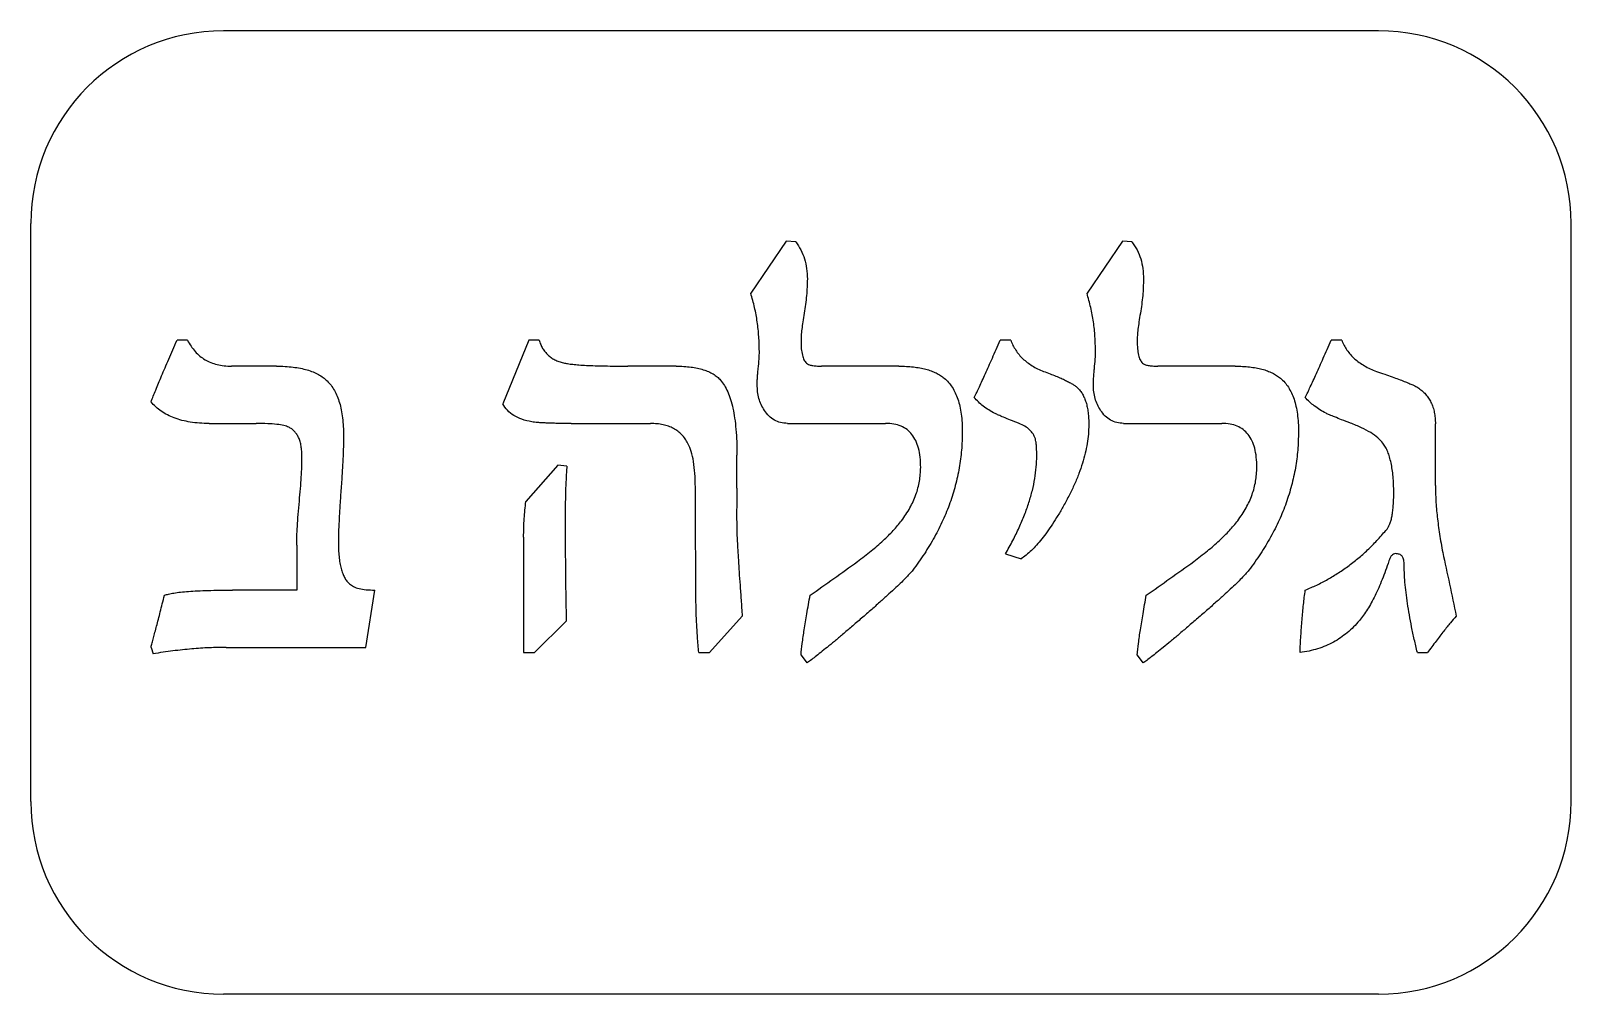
# Model space of a CAD drawing. Header units: inches. Extents: x -4 to 8.2, y -13.6 to 2.5.
# Drawn here: x 4.2 to 8.2, y -7.8 to -5.3 of the extents above; entities that cross this region are included whole.
import ezdxf

# ---------------------------------------------------------------- set-up
doc = ezdxf.new("R2010")
doc.units = ezdxf.units.IN
doc.header["$MEASUREMENT"] = 0

msp = doc.modelspace()

# ---------------------------------------------------------------- linework, layer by layer
at = {"color": 7, "linetype": 'Continuous', "lineweight": 25}
for p, q in [((7.7, -5.3), (4.7, -5.3)), ((4.2, -7.3), (4.2, -5.8)), ((8.2, -7.3), (8.2, -5.8)), ((6.1616, -5.8459), (6.0697, -5.9811)), ((6.1865, -5.8474), (6.1616, -5.8459)), ((7.0345, -5.8459), (6.9427, -5.9811)), ((7.0595, -5.8474), (7.0345, -5.8459)), ((4.6068, -6.1027), (4.5797, -6.1027)), ((5.4932, -6.1027), (5.4257, -6.2678)), ((5.5203, -6.1027), (5.4932, -6.1027)), ((6.7446, -6.1027), (6.7176, -6.1027)), ((7.6041, -6.1027), (7.577, -6.1027)), ((4.838, -6.1703), (4.721, -6.1703)), ((5.8758, -6.1703), (5.7502, -6.1703)), ((6.4542, -6.1703), (6.2532, -6.1703)), ((7.3272, -6.1703), (7.1262, -6.1703)), ((4.6633, -6.3189), (4.7852, -6.3189)), ((5.603, -6.3189), (5.8093, -6.3189)), ((6.1647, -6.3189), (6.4198, -6.3189)), ((7.0377, -6.3189), (7.2928, -6.3189)), ((7.8473, -6.48), (7.8473, -6.32)), ((5.5688, -6.427), (5.4854, -6.5216)), ((5.5921, -6.43), (5.5688, -6.427)), ((6.0338, -6.4868), (6.0338, -6.4011)), ((4.8905, -6.6348), (4.8905, -6.7514)), ((5.4797, -6.6137), (5.4797, -6.9135)), ((6.7311, -6.657), (6.7716, -6.6703)), ((4.8905, -6.7514), (4.7237, -6.7514)), ((5.0698, -6.9), (5.0932, -6.7514)), ((5.5078, -6.9135), (5.5906, -6.8324)), ((5.9622, -6.9135), (6.0473, -6.8189)), ((4.5122, -6.9), (4.5177, -6.9165)), ((4.7071, -6.9), (5.0698, -6.9)), ((5.4797, -6.9135), (5.5078, -6.9135)), ((5.9343, -6.9135), (5.9622, -6.9135)), ((7.8006, -6.9135), (7.8268, -6.9135)), ((6.2, -6.9201), (6.2148, -6.9405)), ((7.073, -6.9201), (7.0878, -6.9405)), ((7.7, -7.8), (4.7, -7.8))]:
    msp.add_line(p, q, dxfattribs=at)
for centre, start, end in [((4.7, -5.8), 90, 180), ((7.7, -5.8), 0, 90), ((4.7, -7.3), 180, 270), ((7.7, -7.3), 270, 0)]:
    msp.add_arc(centre, 0.5, start, end, dxfattribs=at)
for points, knots in [([(6.1865, -5.8474), (6.1911, -5.8544), (6.2003, -5.8684), (6.2098, -5.8919), (6.2154, -5.9173), (6.2161, -5.9349), (6.2165, -5.9439)], [0, 0, 0, 0, 0.243597, 0.487887, 0.73625, 1, 1, 1, 1]), ([(7.0595, -5.8474), (7.0641, -5.8544), (7.0733, -5.8684), (7.0828, -5.8919), (7.0884, -5.9173), (7.0891, -5.9349), (7.0894, -5.9439)], [0, 0, 0, 0, 0.243597, 0.487887, 0.73625, 1, 1, 1, 1]), ([(6.2165, -5.9439), (6.216, -5.9582), (6.2151, -5.988), (6.2096, -6.025), (6.2047, -6.0541), (6.2022, -6.0735), (6.2002, -6.09), (6.2001, -6.1001), (6.2, -6.1046)], [0, 0, 0, 0, 0.265423, 0.552621, 0.692818, 0.812685, 0.91638, 1, 1, 1, 1]), ([(7.0894, -5.9439), (7.089, -5.9582), (7.0881, -5.988), (7.0826, -6.025), (7.0776, -6.0541), (7.0752, -6.0735), (7.0732, -6.09), (7.073, -6.1001), (7.073, -6.1046)], [0, 0, 0, 0, 0.265423, 0.552621, 0.692818, 0.812685, 0.91638, 1, 1, 1, 1]), ([(6.0919, -6.1316), (6.0916, -6.1189), (6.0909, -6.0934), (6.0869, -6.0554), (6.08, -6.0178), (6.0731, -5.9934), (6.0697, -5.9811)], [0, 0, 0, 0, 0.2504879, 0.5007886, 0.7497757, 1, 1, 1, 1]), ([(6.9649, -6.1316), (6.9645, -6.1189), (6.9639, -6.0934), (6.9599, -6.0554), (6.9529, -6.0178), (6.9461, -5.9934), (6.9427, -5.9811)], [0, 0, 0, 0, 0.2504879, 0.5007886, 0.7497757, 1, 1, 1, 1]), ([(4.5122, -6.2625), (4.5141, -6.2578), (4.5181, -6.2476), (4.5246, -6.2316), (4.5318, -6.214), (4.5398, -6.1949), (4.5487, -6.1741), (4.5585, -6.1518), (4.5687, -6.1277), (4.576, -6.1112), (4.5797, -6.1027)], [0, 0, 0, 0, 0.089018, 0.188882, 0.298011, 0.417994, 0.547718, 0.688307, 0.839278, 1, 1, 1, 1]), ([(4.6068, -6.1027), (4.6097, -6.1081), (4.6155, -6.1186), (4.6264, -6.1323), (4.6385, -6.1442), (4.6522, -6.1538), (4.6674, -6.1612), (4.684, -6.1665), (4.7021, -6.1697), (4.7146, -6.1701), (4.721, -6.1703)], [0, 0, 0, 0, 0.130653, 0.254792, 0.373807, 0.491362, 0.610301, 0.733372, 0.863062, 1, 1, 1, 1]), ([(5.5203, -6.1027), (5.5214, -6.1065), (5.5237, -6.1139), (5.5289, -6.124), (5.535, -6.1332), (5.5424, -6.1412), (5.5508, -6.1482), (5.5606, -6.1539), (5.5715, -6.1583), (5.5792, -6.1605), (5.5832, -6.1616)], [0, 0, 0, 0, 0.129981, 0.254604, 0.375045, 0.491735, 0.612154, 0.736017, 0.864096, 1, 1, 1, 1]), ([(6.2, -6.1046), (6.2001, -6.1115), (6.2002, -6.1239), (6.2031, -6.1404), (6.2066, -6.1536), (6.2117, -6.1597), (6.2139, -6.1625)], [0, 0, 0, 0, 0.337253, 0.611953, 0.828368, 1, 1, 1, 1]), ([(6.65, -6.2514), (6.6521, -6.247), (6.6566, -6.2378), (6.6633, -6.2231), (6.671, -6.2071), (6.6791, -6.1893), (6.6879, -6.1699), (6.697, -6.1488), (6.7073, -6.1263), (6.7141, -6.1107), (6.7176, -6.1027)], [0, 0, 0, 0, 0.089061, 0.187408, 0.296147, 0.417073, 0.546131, 0.687399, 0.839038, 1, 1, 1, 1]), ([(6.7446, -6.1027), (6.7465, -6.1073), (6.7501, -6.1163), (6.7575, -6.1288), (6.7659, -6.1406), (6.7762, -6.1511), (6.7876, -6.1609), (6.8005, -6.1695), (6.8146, -6.1775), (6.8249, -6.1816), (6.8301, -6.1838)], [0, 0, 0, 0, 0.121272, 0.239485, 0.357546, 0.477869, 0.601015, 0.727171, 0.860039, 1, 1, 1, 1]), ([(7.073, -6.1046), (7.0731, -6.1115), (7.0732, -6.1239), (7.0761, -6.1404), (7.0796, -6.1536), (7.0847, -6.1597), (7.0869, -6.1625)], [0, 0, 0, 0, 0.337253, 0.611953, 0.828368, 1, 1, 1, 1]), ([(7.5095, -6.2514), (7.5116, -6.247), (7.5161, -6.2378), (7.5227, -6.2231), (7.5305, -6.2071), (7.5386, -6.1893), (7.5474, -6.1699), (7.5565, -6.1488), (7.5667, -6.1263), (7.5735, -6.1107), (7.577, -6.1027)], [0, 0, 0, 0, 0.089061, 0.187408, 0.296147, 0.417073, 0.546131, 0.687399, 0.839038, 1, 1, 1, 1]), ([(7.6041, -6.1027), (7.606, -6.1073), (7.6098, -6.1163), (7.6176, -6.1289), (7.6267, -6.1406), (7.6374, -6.1511), (7.6494, -6.1609), (7.6631, -6.1695), (7.6781, -6.1775), (7.6889, -6.1816), (7.6944, -6.1838)], [0, 0, 0, 0, 0.1183832, 0.2348322, 0.3524577, 0.4715938, 0.5950018, 0.7230606, 0.857953, 1, 1, 1, 1]), ([(6.0862, -6.2184), (6.0863, -6.2158), (6.0864, -6.21), (6.0868, -6.2005), (6.0877, -6.1892), (6.0893, -6.1727), (6.0915, -6.1534), (6.0918, -6.1383), (6.0919, -6.1316)], [0, 0, 0, 0, 0.089827, 0.199145, 0.330556, 0.47931, 0.771757, 1, 1, 1, 1]), ([(6.9592, -6.2184), (6.9592, -6.2158), (6.9594, -6.21), (6.9598, -6.2005), (6.9606, -6.1892), (6.9623, -6.1727), (6.9645, -6.1534), (6.9647, -6.1383), (6.9649, -6.1316)], [0, 0, 0, 0, 0.089827, 0.199145, 0.330556, 0.47931, 0.771757, 1, 1, 1, 1]), ([(4.838, -6.1703), (4.8454, -6.1704), (4.8598, -6.1707), (4.8806, -6.1722), (4.8996, -6.1756), (4.9171, -6.1793), (4.9327, -6.1849), (4.9468, -6.1914), (4.9593, -6.1992), (4.9663, -6.2056), (4.9697, -6.2087)], [0, 0, 0, 0, 0.159252, 0.306915, 0.44394, 0.570348, 0.688139, 0.797645, 0.900962, 1, 1, 1, 1]), ([(5.5832, -6.1616), (5.5866, -6.1624), (5.5945, -6.1641), (5.608, -6.1655), (5.6243, -6.1671), (5.6437, -6.1683), (5.6661, -6.1691), (5.6915, -6.1697), (5.7199, -6.1701), (5.7398, -6.1702), (5.7502, -6.1703)], [0, 0, 0, 0, 0.063052, 0.144371, 0.241852, 0.358091, 0.491831, 0.643173, 0.813399, 1, 1, 1, 1]), ([(5.8758, -6.1703), (5.8825, -6.1704), (5.8954, -6.1706), (5.9139, -6.1723), (5.9308, -6.175), (5.9461, -6.179), (5.9598, -6.184), (5.9719, -6.1902), (5.9824, -6.1975), (5.9881, -6.2035), (5.9909, -6.2064)], [0, 0, 0, 0, 0.161704, 0.312035, 0.448246, 0.574932, 0.692814, 0.800104, 0.90255, 1, 1, 1, 1]), ([(6.2139, -6.1625), (6.2159, -6.1637), (6.2203, -6.1665), (6.2291, -6.1687), (6.2403, -6.1701), (6.2486, -6.1702), (6.2532, -6.1703)], [0, 0, 0, 0, 0.167526, 0.384466, 0.66218, 1, 1, 1, 1]), ([(6.4542, -6.1703), (6.4607, -6.1703), (6.4733, -6.1705), (6.4915, -6.1719), (6.5083, -6.1745), (6.5238, -6.1777), (6.5378, -6.1822), (6.5506, -6.1875), (6.5621, -6.1937), (6.5688, -6.199), (6.572, -6.2015)], [0, 0, 0, 0, 0.156348, 0.302949, 0.440392, 0.567366, 0.685042, 0.79548, 0.900436, 1, 1, 1, 1]), ([(6.8301, -6.1838), (6.8357, -6.1859), (6.8463, -6.1899), (6.8614, -6.1958), (6.8748, -6.2014), (6.8867, -6.2069), (6.8968, -6.2122), (6.9055, -6.217), (6.9126, -6.2216), (6.9166, -6.2249), (6.9184, -6.2264)], [0, 0, 0, 0, 0.181245, 0.34494, 0.493923, 0.626346, 0.742424, 0.843252, 0.928317, 1, 1, 1, 1]), ([(7.0869, -6.1625), (7.0888, -6.1637), (7.0933, -6.1665), (7.1021, -6.1687), (7.1133, -6.1701), (7.1216, -6.1702), (7.1262, -6.1703)], [0, 0, 0, 0, 0.167526, 0.384466, 0.66218, 1, 1, 1, 1]), ([(7.3272, -6.1703), (7.3337, -6.1703), (7.3462, -6.1705), (7.3644, -6.1719), (7.3813, -6.1745), (7.3968, -6.1777), (7.4108, -6.1822), (7.4236, -6.1875), (7.4351, -6.1937), (7.4418, -6.199), (7.445, -6.2015)], [0, 0, 0, 0, 0.156348, 0.302949, 0.440392, 0.567366, 0.685042, 0.79548, 0.900436, 1, 1, 1, 1]), ([(7.6944, -6.1838), (7.7015, -6.1862), (7.7151, -6.1909), (7.7342, -6.1977), (7.7512, -6.2037), (7.7656, -6.2095), (7.778, -6.2142), (7.7878, -6.2187), (7.7957, -6.2222), (7.7999, -6.2247), (7.8017, -6.2258)], [0, 0, 0, 0, 0.195686, 0.372278, 0.528059, 0.663702, 0.777926, 0.872166, 0.945049, 1, 1, 1, 1]), ([(4.9697, -6.2087), (4.9731, -6.2123), (4.9802, -6.2198), (4.9887, -6.2333), (4.9959, -6.2485), (5.0021, -6.2654), (5.0067, -6.2843), (5.0096, -6.3051), (5.0119, -6.3277), (5.0121, -6.3435), (5.0122, -6.3516)], [0, 0, 0, 0, 0.0978228, 0.2016232, 0.3103322, 0.4278419, 0.5544448, 0.691353, 0.8397574, 1, 1, 1, 1]), ([(5.9909, -6.2064), (5.9945, -6.2108), (6.0019, -6.2202), (6.0103, -6.2374), (6.0177, -6.2573), (6.0235, -6.2802), (6.0281, -6.3061), (6.0313, -6.335), (6.0335, -6.367), (6.0337, -6.3894), (6.0338, -6.4011)], [0, 0, 0, 0, 0.084087, 0.17671, 0.281092, 0.397198, 0.526204, 0.669742, 0.827224, 1, 1, 1, 1]), ([(6.105, -6.2849), (6.1021, -6.2801), (6.0962, -6.2703), (6.0903, -6.254), (6.087, -6.2366), (6.0865, -6.2246), (6.0862, -6.2184)], [0, 0, 0, 0, 0.2414476, 0.4854946, 0.7372328, 1, 1, 1, 1]), ([(6.572, -6.2015), (6.5758, -6.205), (6.5835, -6.2121), (6.593, -6.225), (6.601, -6.2397), (6.6078, -6.2563), (6.6128, -6.2749), (6.6162, -6.2953), (6.6187, -6.3176), (6.6189, -6.3331), (6.6189, -6.3411)], [0, 0, 0, 0, 0.1012646, 0.2055387, 0.3150568, 0.4322733, 0.5577493, 0.6946659, 0.8414485, 1, 1, 1, 1]), ([(6.9184, -6.2264), (6.9207, -6.2289), (6.9255, -6.234), (6.9313, -6.2429), (6.9362, -6.2531), (6.9404, -6.2644), (6.9436, -6.2772), (6.9455, -6.2912), (6.9472, -6.3064), (6.9473, -6.317), (6.9473, -6.3225)], [0, 0, 0, 0, 0.098799, 0.202339, 0.30967, 0.427787, 0.554647, 0.691571, 0.839954, 1, 1, 1, 1]), ([(6.978, -6.2849), (6.975, -6.2801), (6.9692, -6.2703), (6.9633, -6.254), (6.96, -6.2366), (6.9594, -6.2246), (6.9592, -6.2184)], [0, 0, 0, 0, 0.2414476, 0.4854946, 0.7372328, 1, 1, 1, 1]), ([(7.445, -6.2015), (7.4488, -6.205), (7.4565, -6.2121), (7.466, -6.225), (7.474, -6.2397), (7.4808, -6.2563), (7.4858, -6.2749), (7.4892, -6.2953), (7.4917, -6.3176), (7.4918, -6.3331), (7.4919, -6.3411)], [0, 0, 0, 0, 0.1012646, 0.2055387, 0.3150568, 0.4322733, 0.5577493, 0.6946659, 0.8414485, 1, 1, 1, 1]), ([(7.8017, -6.2258), (7.8054, -6.2284), (7.8126, -6.2334), (7.8219, -6.2427), (7.8298, -6.2529), (7.8362, -6.2643), (7.8413, -6.2767), (7.8449, -6.2902), (7.847, -6.3048), (7.8472, -6.3148), (7.8473, -6.32)], [0, 0, 0, 0, 0.122695, 0.241382, 0.358299, 0.475788, 0.598665, 0.72455, 0.859052, 1, 1, 1, 1]), ([(4.6633, -6.3189), (4.6548, -6.3188), (4.6384, -6.3185), (4.6146, -6.3157), (4.5928, -6.3114), (4.5728, -6.3052), (4.5546, -6.2975), (4.5385, -6.2877), (4.524, -6.2763), (4.5161, -6.2671), (4.5122, -6.2625)], [0, 0, 0, 0, 0.153145, 0.295772, 0.428744, 0.553181, 0.670448, 0.782824, 0.891677, 1, 1, 1, 1]), ([(5.5008, -6.3147), (5.4921, -6.3129), (5.4759, -6.3095), (5.4543, -6.2992), (5.4367, -6.2858), (5.4293, -6.2737), (5.4257, -6.2678)], [0, 0, 0, 0, 0.289512, 0.541564, 0.775403, 1, 1, 1, 1]), ([(6.7038, -6.2932), (6.6984, -6.2902), (6.6878, -6.2843), (6.6732, -6.2744), (6.6607, -6.2634), (6.6535, -6.2553), (6.65, -6.2514)], [0, 0, 0, 0, 0.272878, 0.527224, 0.769209, 1, 1, 1, 1]), ([(7.5637, -6.2925), (7.5582, -6.2896), (7.5476, -6.2839), (7.5331, -6.2739), (7.5201, -6.2635), (7.5129, -6.2553), (7.5095, -6.2514)], [0, 0, 0, 0, 0.27154, 0.528588, 0.76906, 1, 1, 1, 1]), ([(4.8696, -6.3284), (4.8656, -6.3269), (4.8558, -6.3231), (4.8373, -6.3209), (4.8132, -6.3192), (4.7952, -6.319), (4.7852, -6.3189)], [0, 0, 0, 0, 0.151562, 0.366811, 0.649127, 1, 1, 1, 1]), ([(5.603, -6.3189), (5.5968, -6.3189), (5.585, -6.319), (5.568, -6.3188), (5.5526, -6.3183), (5.5391, -6.318), (5.5271, -6.3172), (5.5169, -6.3167), (5.5083, -6.3159), (5.5032, -6.3151), (5.5008, -6.3147)], [0, 0, 0, 0, 0.181513, 0.348601, 0.497169, 0.631305, 0.746979, 0.848238, 0.931156, 1, 1, 1, 1]), ([(5.9065, -6.3709), (5.9041, -6.3667), (5.8995, -6.3586), (5.8907, -6.3478), (5.8804, -6.339), (5.869, -6.3313), (5.8558, -6.3261), (5.8416, -6.3216), (5.8259, -6.3195), (5.815, -6.3191), (5.8093, -6.3189)], [0, 0, 0, 0, 0.122793, 0.24, 0.355612, 0.472257, 0.592454, 0.719197, 0.854807, 1, 1, 1, 1]), ([(6.1647, -6.3189), (6.1587, -6.3185), (6.1469, -6.3178), (6.1304, -6.3111), (6.1161, -6.2999), (6.1088, -6.2901), (6.105, -6.2849)], [0, 0, 0, 0, 0.251691, 0.489241, 0.734529, 1, 1, 1, 1]), ([(6.5108, -6.4332), (6.5105, -6.4242), (6.51, -6.4074), (6.506, -6.3838), (6.4988, -6.3638), (6.4888, -6.3473), (6.4758, -6.3342), (6.4595, -6.3253), (6.4406, -6.3196), (6.427, -6.3192), (6.4198, -6.3189)], [0, 0, 0, 0, 0.161067, 0.302646, 0.428037, 0.541194, 0.647754, 0.755503, 0.871701, 1, 1, 1, 1]), ([(6.7663, -6.3189), (6.7589, -6.316), (6.7454, -6.3106), (6.7275, -6.3036), (6.7141, -6.2979), (6.7068, -6.2945), (6.7038, -6.2932)], [0, 0, 0, 0, 0.356077, 0.64198, 0.856037, 1, 1, 1, 1]), ([(6.8086, -6.3584), (6.8068, -6.3541), (6.8033, -6.3455), (6.7936, -6.3348), (6.7813, -6.3254), (6.7715, -6.3212), (6.7663, -6.3189)], [0, 0, 0, 0, 0.231003, 0.46427, 0.716826, 1, 1, 1, 1]), ([(7.0377, -6.3189), (7.0317, -6.3185), (7.0199, -6.3178), (7.0034, -6.3111), (6.989, -6.2999), (6.9817, -6.2901), (6.978, -6.2849)], [0, 0, 0, 0, 0.2516915, 0.4892415, 0.7345291, 1, 1, 1, 1]), ([(7.3838, -6.4332), (7.3835, -6.4242), (7.383, -6.4074), (7.3789, -6.3838), (7.3718, -6.3638), (7.3618, -6.3473), (7.3488, -6.3342), (7.3325, -6.3253), (7.3136, -6.3196), (7.2999, -6.3192), (7.2928, -6.3189)], [0, 0, 0, 0, 0.161067, 0.302646, 0.428037, 0.541194, 0.647754, 0.755503, 0.871701, 1, 1, 1, 1]), ([(7.6269, -6.3179), (7.6192, -6.315), (7.6054, -6.3099), (7.5873, -6.3027), (7.5738, -6.2973), (7.5666, -6.2939), (7.5637, -6.2925)], [0, 0, 0, 0, 0.3613551, 0.6483051, 0.8597831, 1, 1, 1, 1]), ([(7.7113, -6.3698), (7.707, -6.3651), (7.6977, -6.3547), (7.6786, -6.3416), (7.6547, -6.3291), (7.6366, -6.3218), (7.6269, -6.3179)], [0, 0, 0, 0, 0.1907109, 0.4170152, 0.6865648, 1, 1, 1, 1]), ([(4.9041, -6.4053), (4.9039, -6.4005), (4.9036, -6.3913), (4.9023, -6.3781), (4.8995, -6.3663), (4.8958, -6.3558), (4.8909, -6.3468), (4.8849, -6.3393), (4.8778, -6.333), (4.8724, -6.3299), (4.8696, -6.3284)], [0, 0, 0, 0, 0.161597, 0.309728, 0.446215, 0.570147, 0.683833, 0.790246, 0.894545, 1, 1, 1, 1]), ([(5.0122, -6.3516), (5.0121, -6.3607), (5.0119, -6.3805), (5.0105, -6.413), (5.0083, -6.4509), (5.0054, -6.4923), (5.0025, -6.5333), (5.0004, -6.57), (4.999, -6.6004), (4.9987, -6.6185), (4.9986, -6.6266)], [0, 0, 0, 0, 0.098187, 0.216393, 0.353898, 0.512262, 0.668331, 0.802007, 0.91255, 1, 1, 1, 1]), ([(6.6189, -6.3411), (6.6185, -6.3567), (6.6176, -6.3879), (6.6116, -6.4344), (6.6013, -6.4803), (6.5874, -6.5257), (6.5691, -6.5704), (6.5468, -6.6144), (6.5206, -6.6579), (6.5004, -6.6857), (6.4901, -6.6998)], [0, 0, 0, 0, 0.120909, 0.241034, 0.361954, 0.4838, 0.607772, 0.734543, 0.864898, 1, 1, 1, 1]), ([(6.8122, -6.4032), (6.8121, -6.398), (6.812, -6.3887), (6.8116, -6.376), (6.8103, -6.3662), (6.8091, -6.3607), (6.8086, -6.3584)], [0, 0, 0, 0, 0.342424, 0.624194, 0.841776, 1, 1, 1, 1]), ([(6.9473, -6.3225), (6.9471, -6.3305), (6.9466, -6.3467), (6.9436, -6.3713), (6.9382, -6.3965), (6.9309, -6.4225), (6.922, -6.4493), (6.9103, -6.4766), (6.8971, -6.5048), (6.8869, -6.5234), (6.8816, -6.533)], [0, 0, 0, 0, 0.107164, 0.217862, 0.333067, 0.453971, 0.581003, 0.713497, 0.852926, 1, 1, 1, 1]), ([(7.4919, -6.3411), (7.4915, -6.3567), (7.4906, -6.3879), (7.4846, -6.4344), (7.4743, -6.4803), (7.4604, -6.5257), (7.4421, -6.5704), (7.4198, -6.6144), (7.3936, -6.6579), (7.3734, -6.6857), (7.3631, -6.6998)], [0, 0, 0, 0, 0.120909, 0.241034, 0.361954, 0.4838, 0.607772, 0.734543, 0.864898, 1, 1, 1, 1]), ([(5.9257, -6.4842), (5.9255, -6.4723), (5.9251, -6.4499), (5.9214, -6.4189), (5.9162, -6.3926), (5.9095, -6.3777), (5.9065, -6.3709)], [0, 0, 0, 0, 0.309797, 0.577489, 0.807228, 1, 1, 1, 1]), ([(7.7392, -6.4984), (7.7391, -6.4911), (7.7389, -6.4772), (7.7378, -6.457), (7.7353, -6.4385), (7.7326, -6.4215), (7.7284, -6.4063), (7.724, -6.3925), (7.7183, -6.3803), (7.7136, -6.3732), (7.7113, -6.3698)], [0, 0, 0, 0, 0.162941, 0.313497, 0.453766, 0.582221, 0.699998, 0.808534, 0.908291, 1, 1, 1, 1]), ([(4.8973, -6.5204), (4.8983, -6.5096), (4.9003, -6.4889), (4.9024, -6.4589), (4.9038, -6.4313), (4.904, -6.4137), (4.9041, -6.4053)], [0, 0, 0, 0, 0.281316, 0.541964, 0.782078, 1, 1, 1, 1]), ([(5.5921, -6.43), (5.5916, -6.4355), (5.5907, -6.4472), (5.5897, -6.466), (5.5888, -6.4871), (5.5882, -6.5103), (5.5878, -6.5358), (5.5876, -6.5635), (5.5876, -6.5935), (5.5878, -6.6142), (5.5878, -6.6249)], [0, 0, 0, 0, 0.084709, 0.181232, 0.289601, 0.408755, 0.538711, 0.681648, 0.835408, 1, 1, 1, 1]), ([(6.4612, -6.5712), (6.4688, -6.5603), (6.4837, -6.5392), (6.499, -6.5044), (6.509, -6.4691), (6.5102, -6.4451), (6.5108, -6.4332)], [0, 0, 0, 0, 0.2668757, 0.5182997, 0.7599292, 1, 1, 1, 1]), ([(6.7311, -6.657), (6.7375, -6.6456), (6.7502, -6.6233), (6.7665, -6.5895), (6.7807, -6.5566), (6.792, -6.5244), (6.8011, -6.493), (6.8074, -6.4623), (6.8114, -6.4325), (6.8119, -6.4128), (6.8122, -6.4032)], [0, 0, 0, 0, 0.14591, 0.285397, 0.417414, 0.544558, 0.665116, 0.78115, 0.892539, 1, 1, 1, 1]), ([(7.3342, -6.5712), (7.3418, -6.5603), (7.3566, -6.5392), (7.372, -6.5044), (7.3819, -6.4691), (7.3832, -6.4451), (7.3838, -6.4332)], [0, 0, 0, 0, 0.2668757, 0.5182997, 0.7599292, 1, 1, 1, 1]), ([(5.9272, -6.7644), (5.9272, -6.7619), (5.9271, -6.7559), (5.9272, -6.7454), (5.9268, -6.7321), (5.927, -6.7159), (5.9266, -6.697), (5.9268, -6.6752), (5.9265, -6.6506), (5.9263, -6.624), (5.926, -6.5975), (5.9262, -6.5729), (5.9258, -6.5511), (5.926, -6.5322), (5.9256, -6.5162), (5.9257, -6.503), (5.9257, -6.4926), (5.9257, -6.4867), (5.9257, -6.4842)], [0, 0, 0, 0, 0.027128, 0.064806, 0.112286, 0.169557, 0.237381, 0.314998, 0.403167, 0.501133, 0.599098, 0.687265, 0.764885, 0.831951, 0.889227, 0.936701, 0.973625, 1, 1, 1, 1]), ([(6.0338, -6.4868), (6.0337, -6.4966), (6.0334, -6.5154), (6.0328, -6.5426), (6.0329, -6.5675), (6.0331, -6.5833), (6.0332, -6.5909)], [0, 0, 0, 0, 0.281957, 0.543633, 0.782967, 1, 1, 1, 1]), ([(7.7217, -6.5932), (7.7231, -6.5911), (7.7261, -6.5867), (7.7295, -6.5787), (7.7328, -6.5693), (7.7349, -6.5581), (7.7368, -6.5455), (7.7383, -6.5312), (7.7391, -6.5154), (7.7392, -6.5042), (7.7392, -6.4984)], [0, 0, 0, 0, 0.076698, 0.164644, 0.265048, 0.38196, 0.513001, 0.658499, 0.820719, 1, 1, 1, 1]), ([(7.8473, -6.48), (7.8476, -6.4931), (7.8481, -6.5201), (7.852, -6.5621), (7.8578, -6.607), (7.8635, -6.6376), (7.8665, -6.6534)], [0, 0, 0, 0, 0.223766, 0.465215, 0.72373, 1, 1, 1, 1]), ([(4.8905, -6.6348), (4.8906, -6.6274), (4.8908, -6.6112), (4.8922, -6.5847), (4.8943, -6.554), (4.8963, -6.532), (4.8973, -6.5204)], [0, 0, 0, 0, 0.1933716, 0.4237992, 0.693259, 1, 1, 1, 1]), ([(5.4797, -6.6137), (5.48, -6.5978), (5.4804, -6.567), (5.4838, -6.5364), (5.4854, -6.5216)], [0, 0, 0, 0, 0.517341, 1, 1, 1, 1]), ([(6.8816, -6.533), (6.8769, -6.5412), (6.8678, -6.5571), (6.8535, -6.5795), (6.8398, -6.6), (6.8257, -6.6181), (6.8123, -6.6344), (6.7987, -6.6483), (6.7854, -6.6605), (6.776, -6.6671), (6.7716, -6.6703)], [0, 0, 0, 0, 0.160114, 0.309436, 0.449143, 0.578231, 0.696544, 0.806018, 0.908071, 1, 1, 1, 1]), ([(6.0332, -6.5909), (6.0333, -6.5958), (6.0336, -6.607), (6.0345, -6.6258), (6.0357, -6.6485), (6.0375, -6.6751), (6.0393, -6.7055), (6.0417, -6.7398), (6.0445, -6.778), (6.0463, -6.8048), (6.0473, -6.8189)], [0, 0, 0, 0, 0.064713, 0.147039, 0.246995, 0.362742, 0.496993, 0.647039, 0.81473, 1, 1, 1, 1]), ([(6.3467, -6.6774), (6.3587, -6.6683), (6.3816, -6.6508), (6.4128, -6.624), (6.4393, -6.5979), (6.4541, -6.5798), (6.4612, -6.5712)], [0, 0, 0, 0, 0.289176, 0.551141, 0.787619, 1, 1, 1, 1]), ([(7.2197, -6.6774), (7.2317, -6.6683), (7.2546, -6.6508), (7.2858, -6.624), (7.3122, -6.5979), (7.3271, -6.5798), (7.3342, -6.5712)], [0, 0, 0, 0, 0.289176, 0.551141, 0.787619, 1, 1, 1, 1]), ([(7.5095, -6.7514), (7.5194, -6.7471), (7.5394, -6.7386), (7.5683, -6.7236), (7.5963, -6.7066), (7.6234, -6.6878), (7.6496, -6.6671), (7.6748, -6.6444), (7.6988, -6.6197), (7.714, -6.6021), (7.7217, -6.5932)], [0, 0, 0, 0, 0.121615, 0.243448, 0.365316, 0.488409, 0.613199, 0.739553, 0.868532, 1, 1, 1, 1]), ([(4.9986, -6.6266), (4.9987, -6.6332), (4.9989, -6.6459), (5.0001, -6.6641), (5.0024, -6.6804), (5.0055, -6.695), (5.0095, -6.7078), (5.0143, -6.7188), (5.0199, -6.7282), (5.0248, -6.733), (5.0272, -6.7353)], [0, 0, 0, 0, 0.172233, 0.330154, 0.474452, 0.602012, 0.717302, 0.82146, 0.91447, 1, 1, 1, 1]), ([(5.5878, -6.6249), (5.5879, -6.6404), (5.588, -6.6726), (5.5884, -6.7227), (5.5893, -6.7764), (5.5901, -6.8134), (5.5906, -6.8324)], [0, 0, 0, 0, 0.2237823, 0.4658801, 0.7242762, 1, 1, 1, 1]), ([(6.2236, -6.7649), (6.2441, -6.7504), (6.2852, -6.7213), (6.3262, -6.6921), (6.3467, -6.6774)], [0, 0, 0, 0, 0.49862, 1, 1, 1, 1]), ([(7.0966, -6.7649), (7.1171, -6.7504), (7.1582, -6.7213), (7.1992, -6.6921), (7.2197, -6.6774)], [0, 0, 0, 0, 0.49862, 1, 1, 1, 1]), ([(7.7267, -6.6758), (7.7239, -6.6841), (7.7184, -6.7003), (7.7094, -6.7235), (7.7005, -6.7453), (7.6909, -6.7654), (7.6813, -6.784), (7.6713, -6.801), (7.6611, -6.8164), (7.6537, -6.8258), (7.6501, -6.8303)], [0, 0, 0, 0, 0.15208, 0.295426, 0.431309, 0.559283, 0.68017, 0.793128, 0.900164, 1, 1, 1, 1]), ([(7.7438, -6.6568), (7.7421, -6.6571), (7.7384, -6.6577), (7.7334, -6.6615), (7.7297, -6.6679), (7.7278, -6.673), (7.7267, -6.6758)], [0, 0, 0, 0, 0.192121, 0.4033798, 0.6726271, 1, 1, 1, 1]), ([(7.7662, -6.6823), (7.766, -6.6785), (7.7655, -6.6718), (7.7615, -6.6626), (7.7533, -6.6576), (7.7471, -6.6571), (7.7438, -6.6568)], [0, 0, 0, 0, 0.291921, 0.523912, 0.745046, 1, 1, 1, 1]), ([(7.8665, -6.6534), (7.8724, -6.681), (7.884, -6.7362), (7.8956, -6.7914), (7.9014, -6.8189)], [0, 0, 0, 0, 0.50135, 1, 1, 1, 1]), ([(6.4901, -6.6998), (6.4879, -6.7025), (6.4827, -6.7088), (6.473, -6.7188), (6.4609, -6.7314), (6.4455, -6.7457), (6.4275, -6.7623), (6.4064, -6.7811), (6.3829, -6.8023), (6.366, -6.8168), (6.3571, -6.8244)], [0, 0, 0, 0, 0.057506, 0.133667, 0.229436, 0.344074, 0.479249, 0.633346, 0.807148, 1, 1, 1, 1]), ([(7.3631, -6.6998), (7.3609, -6.7025), (7.3557, -6.7088), (7.346, -6.7188), (7.3339, -6.7314), (7.3185, -6.7457), (7.3004, -6.7623), (7.2794, -6.7811), (7.2559, -6.8023), (7.239, -6.8168), (7.2301, -6.8244)], [0, 0, 0, 0, 0.057506, 0.133667, 0.229436, 0.344074, 0.479249, 0.633346, 0.807148, 1, 1, 1, 1]), ([(7.8006, -6.9135), (7.7979, -6.9021), (7.7926, -6.8799), (7.7856, -6.8473), (7.7797, -6.8162), (7.7748, -6.7865), (7.771, -6.7583), (7.7682, -6.7316), (7.7667, -6.7065), (7.7664, -6.6902), (7.7662, -6.6823)], [0, 0, 0, 0, 0.149973, 0.291924, 0.427682, 0.555554, 0.677413, 0.791579, 0.899019, 1, 1, 1, 1]), ([(4.5472, -6.7649), (4.5507, -6.7637), (4.5587, -6.7612), (4.5727, -6.7587), (4.5899, -6.7564), (4.6103, -6.7546), (4.6341, -6.7531), (4.661, -6.7521), (4.6913, -6.7515), (4.7125, -6.7514), (4.7237, -6.7514)], [0, 0, 0, 0, 0.062072, 0.14206, 0.23926, 0.355097, 0.488535, 0.640854, 0.810931, 1, 1, 1, 1]), ([(5.0272, -6.7353), (5.0306, -6.7378), (5.0382, -6.7434), (5.0533, -6.748), (5.0719, -6.7509), (5.0857, -6.7512), (5.0932, -6.7514)], [0, 0, 0, 0, 0.182536, 0.405129, 0.673623, 1, 1, 1, 1]), ([(7.4959, -6.9135), (7.4965, -6.899), (7.4977, -6.8706), (7.5012, -6.8291), (7.5044, -6.7895), (7.5078, -6.7639), (7.5095, -6.7514)], [0, 0, 0, 0, 0.267521, 0.523794, 0.767356, 1, 1, 1, 1]), ([(4.5122, -6.9), (4.5132, -6.8962), (4.5155, -6.8881), (4.5188, -6.875), (4.5226, -6.8604), (4.5269, -6.8443), (4.5315, -6.8267), (4.5363, -6.8074), (4.5417, -6.7867), (4.5453, -6.7723), (4.5472, -6.7649)], [0, 0, 0, 0, 0.084763, 0.181606, 0.289455, 0.408313, 0.539641, 0.6816, 0.834564, 1, 1, 1, 1]), ([(5.9343, -6.9135), (5.9332, -6.9001), (5.931, -6.8739), (5.9291, -6.8355), (5.9273, -6.7993), (5.9272, -6.7758), (5.9272, -6.7644)], [0, 0, 0, 0, 0.2709804, 0.5287878, 0.7708512, 1, 1, 1, 1]), ([(6.2, -6.9201), (6.2011, -6.9101), (6.2034, -6.888), (6.2086, -6.8522), (6.2154, -6.8105), (6.2208, -6.7808), (6.2236, -6.7649)], [0, 0, 0, 0, 0.192151, 0.423011, 0.691382, 1, 1, 1, 1]), ([(7.073, -6.9201), (7.074, -6.9101), (7.0764, -6.888), (7.0816, -6.8522), (7.0884, -6.8105), (7.0938, -6.7808), (7.0966, -6.7649)], [0, 0, 0, 0, 0.192151, 0.423011, 0.691382, 1, 1, 1, 1]), ([(6.3571, -6.8244), (6.3485, -6.8318), (6.3321, -6.8459), (6.3087, -6.8659), (6.2877, -6.884), (6.2685, -6.8993), (6.252, -6.9129), (6.2376, -6.9241), (6.2256, -6.9333), (6.2181, -6.9383), (6.2148, -6.9405)], [0, 0, 0, 0, 0.184943, 0.352811, 0.503608, 0.636756, 0.753573, 0.852632, 0.93467, 1, 1, 1, 1]), ([(7.2301, -6.8244), (7.2215, -6.8318), (7.2051, -6.8459), (7.1816, -6.8659), (7.1607, -6.884), (7.1415, -6.8993), (7.125, -6.9129), (7.1105, -6.9241), (7.0986, -6.9333), (7.0911, -6.9383), (7.0878, -6.9405)], [0, 0, 0, 0, 0.184943, 0.352811, 0.503608, 0.636756, 0.753573, 0.852632, 0.93467, 1, 1, 1, 1]), ([(7.6501, -6.8303), (7.6451, -6.836), (7.6353, -6.8472), (7.6189, -6.8623), (7.6013, -6.8753), (7.5827, -6.8869), (7.5627, -6.8964), (7.5415, -6.9039), (7.5192, -6.91), (7.5038, -6.9123), (7.4959, -6.9135)], [0, 0, 0, 0, 0.125713, 0.248896, 0.370742, 0.492173, 0.614744, 0.739745, 0.867552, 1, 1, 1, 1]), ([(7.9014, -6.8189), (7.8964, -6.8247), (7.8854, -6.8374), (7.8682, -6.859), (7.8483, -6.8848), (7.8343, -6.9035), (7.8268, -6.9135)], [0, 0, 0, 0, 0.188982, 0.418383, 0.688344, 1, 1, 1, 1]), ([(4.7071, -6.9), (4.6926, -6.9002), (4.6629, -6.9007), (4.6169, -6.9038), (4.5682, -6.9091), (4.5348, -6.914), (4.5177, -6.9165)], [0, 0, 0, 0, 0.227537, 0.468823, 0.72664, 1, 1, 1, 1])]:
    msp.add_open_spline(points, degree=3, knots=knots, dxfattribs=at)

doc.saveas('drawing.dxf')
